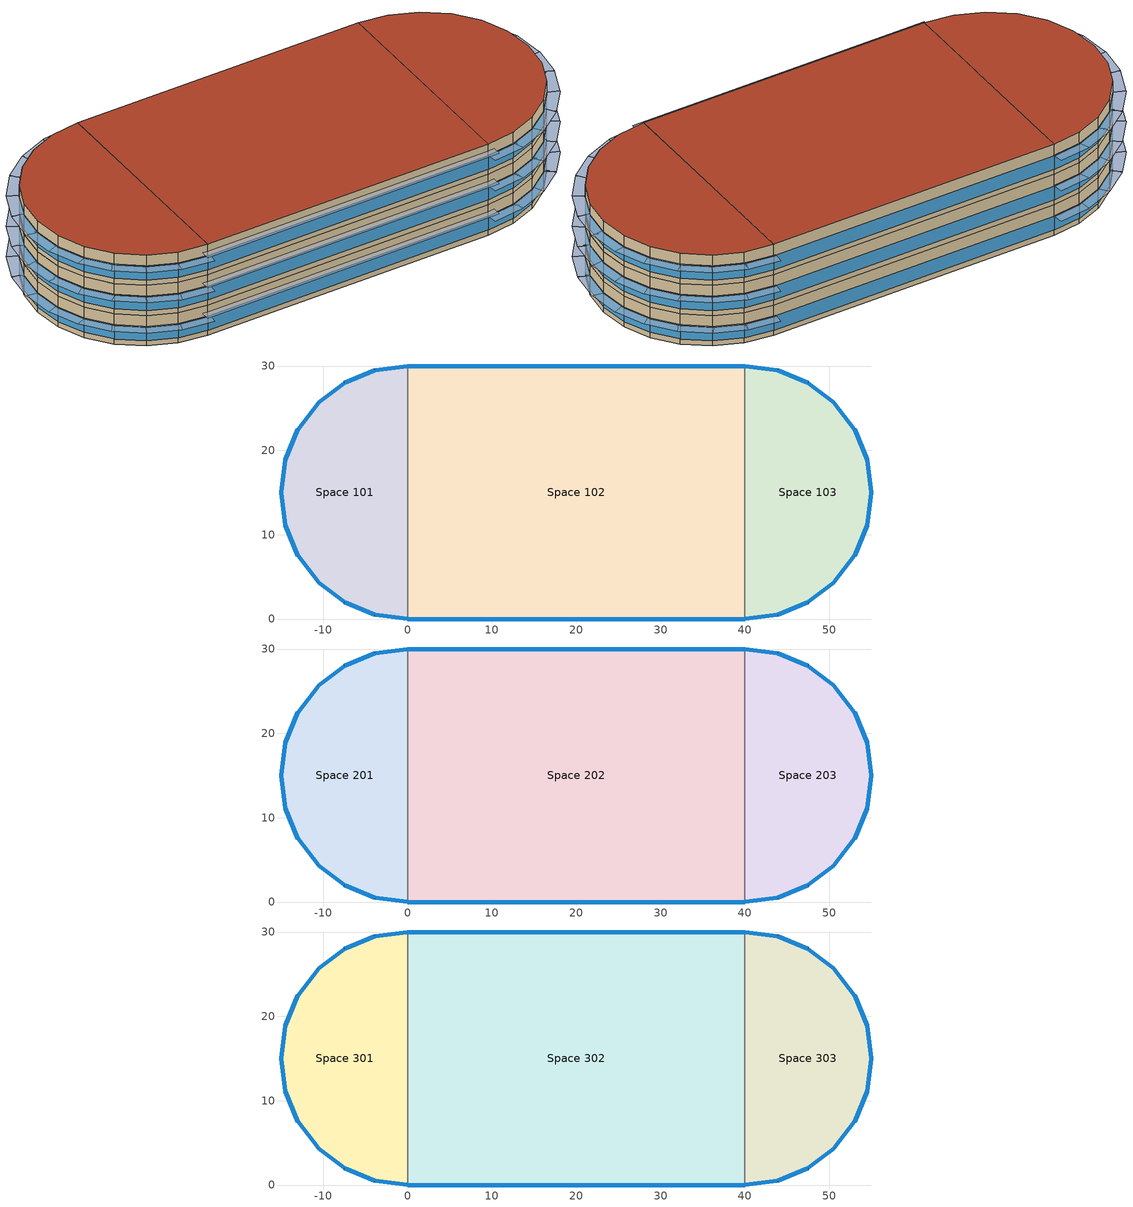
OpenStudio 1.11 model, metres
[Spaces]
Space 101
 floor ground: 0,30 0,0 -3.88,0.51 -7.5,2.01 -10.61,4.39 -12.99,7.5 -14.49,11.12 -15,15 -14.49,18.88 -12.99,22.5 -10.61,25.61 -7.5,27.99 -3.88,29.49 z0
 wall outside: 0,30 -3.88,29.49 -7.5,27.99 -10.61,25.61 -12.99,22.5 -14.49,18.88 -15,15 -14.49,11.12 -12.99,7.5 -10.61,4.39 -7.5,2.01 -3.88,0.51 0,0 z0:4.5
 wall to Space 102: 0,0 0,30 z0:4.5
 window: -7.52,27.97 -10.59,25.62 / -7.48,2 -3.91,0.52 / -12.97,7.48 -10.62,4.41 / -15,14.97 -14.49,11.14 / -10.59,4.38 -7.52,2.03 / -13,22.48 -14.48,18.91 / -0.03,30 -3.86,29.49 / -10.62,25.59 -12.97,22.52 / -3.91,29.48 -7.48,28 / -3.86,0.51 -0.03,0 / -14.48,11.09 -13,7.52 / -14.49,18.86 -15,15.03 z0.76:2.81
Space 102
 floor ground: 40,30 40,0 0,0 0,30 z0
 wall outside: 40,30 0,30 / 0,0 40,0 z0:4.5
 wall to Space 103: 40,0 40,30 z0:4.5
 window: 0.03,0 39.97,0 / 39.97,30 0.03,30 z0.76:2.79
Space 103
 floor ground: 40,30 43.88,29.49 47.5,27.99 50.61,25.61 52.99,22.5 54.49,18.88 55,15 54.49,11.12 52.99,7.5 50.61,4.39 47.5,2.01 43.88,0.51 40,0 z0
 wall outside: 40,0 43.88,0.51 47.5,2.01 50.61,4.39 52.99,7.5 54.49,11.12 55,15 54.49,18.88 52.99,22.5 50.61,25.61 47.5,27.99 43.88,29.49 40,30 z0:4.5
 window: 47.52,2.03 50.59,4.38 / 47.48,28 43.91,29.48 / 52.97,22.52 50.62,25.59 / 55,15.03 54.49,18.86 / 53,7.52 54.48,11.09 / 54.48,18.91 53,22.48 / 54.49,11.14 55,14.97 / 50.59,25.62 47.52,27.97 / 50.62,4.41 52.97,7.48 / 40.03,0 43.86,0.51 / 43.91,0.52 47.48,2 / 43.86,29.49 40.03,30 z0.76:2.81
Space 201
 floor to Space 101: 0,30 0,0 -3.88,0.51 -7.5,2.01 -10.61,4.39 -12.99,7.5 -14.49,11.12 -15,15 -14.49,18.88 -12.99,22.5 -10.61,25.61 -7.5,27.99 -3.88,29.49 z4.5
 wall outside: 0,30 -3.88,29.49 -7.5,27.99 -10.61,25.61 -12.99,22.5 -14.49,18.88 -15,15 -14.49,11.12 -12.99,7.5 -10.61,4.39 -7.5,2.01 -3.88,0.51 0,0 z4.5:9
 wall to Space 202: 0,0 0,30 z4.5:9
 window: -3.86,0.51 -0.03,0 / -13,22.48 -14.48,18.91 / -15,14.97 -14.49,11.14 / -3.91,29.48 -7.48,28 / -10.62,25.59 -12.97,22.52 / -7.52,27.97 -10.59,25.62 / -14.48,11.09 -13,7.52 / -14.49,18.86 -15,15.03 / -10.59,4.38 -7.52,2.03 / -7.48,2 -3.91,0.52 / -0.03,30 -3.86,29.49 / -12.97,7.48 -10.62,4.41 z5.26:7.31
Space 202
 floor to Space 102: 40,30 40,0 0,0 0,30 z4.5
 wall outside: 40,30 0,30 / 0,0 40,0 z4.5:9
 wall to Space 203: 40,0 40,30 z4.5:9
 window: 0.03,0 39.97,0 / 39.97,30 0.03,30 z5.26:7.29
Space 203
 floor to Space 103: 40,30 43.88,29.49 47.5,27.99 50.61,25.61 52.99,22.5 54.49,18.88 55,15 54.49,11.12 52.99,7.5 50.61,4.39 47.5,2.01 43.88,0.51 40,0 z4.5
 wall outside: 40,0 43.88,0.51 47.5,2.01 50.61,4.39 52.99,7.5 54.49,11.12 55,15 54.49,18.88 52.99,22.5 50.61,25.61 47.5,27.99 43.88,29.49 40,30 z4.5:9
 window: 54.48,18.91 53,22.48 / 54.49,11.14 55,14.97 / 47.52,2.03 50.59,4.38 / 43.86,29.49 40.03,30 / 52.97,22.52 50.62,25.59 / 50.62,4.41 52.97,7.48 / 53,7.52 54.48,11.09 / 40.03,0 43.86,0.51 / 47.48,28 43.91,29.48 / 43.91,0.52 47.48,2 / 55,15.03 54.49,18.86 / 50.59,25.62 47.52,27.97 z5.26:7.31
Space 301
 floor to Space 201: 0,30 0,0 -3.88,0.51 -7.5,2.01 -10.61,4.39 -12.99,7.5 -14.49,11.12 -15,15 -14.49,18.88 -12.99,22.5 -10.61,25.61 -7.5,27.99 -3.88,29.49 z9
 wall outside: 0,30 -3.88,29.49 -7.5,27.99 -10.61,25.61 -12.99,22.5 -14.49,18.88 -15,15 -14.49,11.12 -12.99,7.5 -10.61,4.39 -7.5,2.01 -3.88,0.51 0,0 z9:13.5
 wall to Space 302: 0,0 0,30 z9:13.5
 window: -10.59,4.38 -7.52,2.03 / -0.03,30 -3.86,29.49 / -13,22.48 -14.48,18.91 / -7.48,2 -3.91,0.52 / -3.86,0.51 -0.03,0 / -12.97,7.48 -10.62,4.41 / -3.91,29.48 -7.48,28 / -15,14.97 -14.49,11.14 / -10.62,25.59 -12.97,22.52 / -14.48,11.09 -13,7.52 / -7.52,27.97 -10.59,25.62 / -14.49,18.86 -15,15.03 z9.76:11.81
 roof outside: 0,0 0,30 -3.88,29.49 -7.5,27.99 -10.61,25.61 -12.99,22.5 -14.49,18.88 -15,15 -14.49,11.12 -12.99,7.5 -10.61,4.39 -7.5,2.01 -3.88,0.51 z13.5
Space 302
 floor to Space 202: 40,30 40,0 0,0 0,30 z9
 wall outside: 40,30 0,30 / 0,0 40,0 z9:13.5
 wall to Space 303: 40,0 40,30 z9:13.5
 window: 0.03,0 39.97,0 / 39.97,30 0.03,30 z9.76:11.79
 roof outside: 40,0 40,30 0,30 0,0 z13.5
Space 303
 floor to Space 203: 40,30 43.88,29.49 47.5,27.99 50.61,25.61 52.99,22.5 54.49,18.88 55,15 54.49,11.12 52.99,7.5 50.61,4.39 47.5,2.01 43.88,0.51 40,0 z9
 wall outside: 40,0 43.88,0.51 47.5,2.01 50.61,4.39 52.99,7.5 54.49,11.12 55,15 54.49,18.88 52.99,22.5 50.61,25.61 47.5,27.99 43.88,29.49 40,30 z9:13.5
 window: 54.48,18.91 53,22.48 / 52.97,22.52 50.62,25.59 / 54.49,11.14 55,14.97 / 40.03,0 43.86,0.51 / 55,15.03 54.49,18.86 / 43.86,29.49 40.03,30 / 53,7.52 54.48,11.09 / 47.48,28 43.91,29.48 / 50.59,25.62 47.52,27.97 / 47.52,2.03 50.59,4.38 / 50.62,4.41 52.97,7.48 / 43.91,0.52 47.48,2 z9.76:11.81
 roof outside: 40,0 43.88,0.51 47.5,2.01 50.61,4.39 52.99,7.5 54.49,11.12 55,15 54.49,18.88 52.99,22.5 50.61,25.61 47.5,27.99 43.88,29.49 40,30 z13.5
shading: 40.79,-1.28 40.79,0 -0.79,0 -0.79,-1.28 z12.6; 40.79,-1.28 40.79,0 -0.79,0 -0.79,-1.28 z8.1; 40.79,-1.28 40.79,0 -0.79,0 -0.79,-1.28 z3.6; -15.02,14.82 -14.47,19.06 -16.03,19.27 -16.59,15.03 z7.52; -16.03,10.73 -14.47,10.94 -15.02,15.18 -16.59,14.97 z7.52; -14.56,18.72 -12.92,22.67 -14.38,23.27 -16.02,19.32 z3.02; -11.75,3.29 -10.5,4.25 -13.1,7.64 -14.35,6.68 z7.52; -14.56,18.72 -12.92,22.67 -14.38,23.27 -16.02,19.32 z12.02; -14.38,6.73 -12.92,7.33 -14.56,11.28 -16.02,10.68 z12.02; -8.32,0.65 -7.36,1.9 -10.75,4.5 -11.71,3.25 z7.52; -7.67,27.92 -3.72,29.56 -4.32,31.02 -8.27,29.38 z12.02; -4.32,-1.02 -3.72,0.44 -7.67,2.08 -8.27,0.62 z3.02; -15.02,14.82 -14.47,19.06 -16.03,19.27 -16.59,15.03 z3.02; -14.38,6.73 -12.92,7.33 -14.56,11.28 -16.02,10.68 z3.02; -0.03,-1.59 0.18,-0.02 -4.06,0.53 -4.27,-1.03 z7.52; -16.03,10.73 -14.47,10.94 -15.02,15.18 -16.59,14.97 z12.02; -13.1,22.36 -10.5,25.75 -11.75,26.71 -14.35,23.32 z7.52; -14.38,6.73 -12.92,7.33 -14.56,11.28 -16.02,10.68 z7.52; -0.03,-1.59 0.18,-0.02 -4.06,0.53 -4.27,-1.03 z12.02; -4.32,-1.02 -3.72,0.44 -7.67,2.08 -8.27,0.62 z12.02; -8.32,0.65 -7.36,1.9 -10.75,4.5 -11.71,3.25 z3.02; -4.06,29.47 0.18,30.02 -0.03,31.59 -4.27,31.03 z12.02; -7.67,27.92 -3.72,29.56 -4.32,31.02 -8.27,29.38 z7.52; -10.75,25.5 -7.36,28.1 -8.32,29.35 -11.71,26.75 z12.02; -4.06,29.47 0.18,30.02 -0.03,31.59 -4.27,31.03 z3.02; -13.1,22.36 -10.5,25.75 -11.75,26.71 -14.35,23.32 z3.02; -0.03,-1.59 0.18,-0.02 -4.06,0.53 -4.27,-1.03 z3.02; -13.1,22.36 -10.5,25.75 -11.75,26.71 -14.35,23.32 z12.02; -10.75,25.5 -7.36,28.1 -8.32,29.35 -11.71,26.75 z7.52; -8.32,0.65 -7.36,1.9 -10.75,4.5 -11.71,3.25 z12.02; -16.03,10.73 -14.47,10.94 -15.02,15.18 -16.59,14.97 z3.02; -14.56,18.72 -12.92,22.67 -14.38,23.27 -16.02,19.32 z7.52; -4.32,-1.02 -3.72,0.44 -7.67,2.08 -8.27,0.62 z7.52; -11.75,3.29 -10.5,4.25 -13.1,7.64 -14.35,6.68 z12.02; -10.75,25.5 -7.36,28.1 -8.32,29.35 -11.71,26.75 z3.02; -7.67,27.92 -3.72,29.56 -4.32,31.02 -8.27,29.38 z3.02; -4.06,29.47 0.18,30.02 -0.03,31.59 -4.27,31.03 z7.52; -11.75,3.29 -10.5,4.25 -13.1,7.64 -14.35,6.68 z3.02; -15.02,14.82 -14.47,19.06 -16.03,19.27 -16.59,15.03 z12.02; 48.32,0.65 51.71,3.25 50.75,4.5 47.36,1.9 z7.52; 40.03,-1.59 44.27,-1.03 44.06,0.53 39.82,-0.02 z7.52; 50.75,25.5 51.71,26.75 48.32,29.35 47.36,28.1 z3.02; 54.38,6.73 56.02,10.68 54.56,11.28 52.92,7.33 z7.52; 53.1,22.36 54.35,23.32 51.75,26.71 50.5,25.75 z7.52; 54.56,18.72 56.02,19.32 54.38,23.27 52.92,22.67 z7.52; 40.03,-1.59 44.27,-1.03 44.06,0.53 39.82,-0.02 z3.02; 55.02,14.82 56.59,15.03 56.03,19.27 54.47,19.06 z7.52; 47.67,27.92 48.27,29.38 44.32,31.02 43.72,29.56 z7.52; 56.03,10.73 56.59,14.97 55.02,15.18 54.47,10.94 z3.02; 55.02,14.82 56.59,15.03 56.03,19.27 54.47,19.06 z12.02; 54.38,6.73 56.02,10.68 54.56,11.28 52.92,7.33 z3.02; 53.1,22.36 54.35,23.32 51.75,26.71 50.5,25.75 z3.02; 44.32,-1.02 48.27,0.62 47.67,2.08 43.72,0.44 z3.02; 40.03,-1.59 44.27,-1.03 44.06,0.53 39.82,-0.02 z12.02; 56.03,10.73 56.59,14.97 55.02,15.18 54.47,10.94 z12.02; 48.32,0.65 51.71,3.25 50.75,4.5 47.36,1.9 z12.02; 44.06,29.47 44.27,31.03 40.03,31.59 39.82,30.02 z7.52; 54.56,18.72 56.02,19.32 54.38,23.27 52.92,22.67 z3.02; 56.03,10.73 56.59,14.97 55.02,15.18 54.47,10.94 z7.52; 51.75,3.29 54.35,6.68 53.1,7.64 50.5,4.25 z3.02; 54.38,6.73 56.02,10.68 54.56,11.28 52.92,7.33 z12.02; 48.32,0.65 51.71,3.25 50.75,4.5 47.36,1.9 z3.02; 55.02,14.82 56.59,15.03 56.03,19.27 54.47,19.06 z3.02; 47.67,27.92 48.27,29.38 44.32,31.02 43.72,29.56 z3.02; 51.75,3.29 54.35,6.68 53.1,7.64 50.5,4.25 z12.02; 47.67,27.92 48.27,29.38 44.32,31.02 43.72,29.56 z12.02; 53.1,22.36 54.35,23.32 51.75,26.71 50.5,25.75 z12.02; 54.56,18.72 56.02,19.32 54.38,23.27 52.92,22.67 z12.02; 44.06,29.47 44.27,31.03 40.03,31.59 39.82,30.02 z12.02; 51.75,3.29 54.35,6.68 53.1,7.64 50.5,4.25 z7.52; 50.75,25.5 51.71,26.75 48.32,29.35 47.36,28.1 z7.52; 44.06,29.47 44.27,31.03 40.03,31.59 39.82,30.02 z3.02; 44.32,-1.02 48.27,0.62 47.67,2.08 43.72,0.44 z12.02; 50.75,25.5 51.71,26.75 48.32,29.35 47.36,28.1 z12.02; 44.32,-1.02 48.27,0.62 47.67,2.08 43.72,0.44 z7.52
[Building]
Building 1: Space Type=189.1-2009 - Office - OpenOffice - CZ4-8; Default Construction Set=189.1-2009 - CZ5 - Office
[Site]
Site 1
[ClimateZones]
Climate Zone Institution Name 1=ASHRAE; Climate Zone Document Name 1=ANSI/ASHRAE Standard 169; Climate Zone Document Year 1=2006; Climate Zone Institution Name 2=CEC; Climate Zone Document Name 2=California Climate Zone Descriptions; Climate Zone Document Year 2=1995
[DefaultConstructionSet] Interior Partition Construction=Interior Partition
Name | Default Exterior Surface Constructions | Default Interior Surface Constructions | Default Ground Contact Surface Constructions | Default Exterior SubSurface Constructions | Default Interior SubSurface Constructions
189.1-2009 - CZ1 - Office | Default Surface Constructions 1 | Default Surface Constructions 2 | Default Surface Constructions 3 | Default Sub Surface Constructions 1 | Default Sub Surface Constructions 2
189.1-2009 - CZ5 - Office | Default Surface Constructions 13 | Default Surface Constructions 14 | Default Surface Constructions 15 | Default Sub Surface Constructions 9 | Default Sub Surface Constructions 10
[DefaultSurfaceConstructions]
Name | Floor Construction | Wall Construction | Roof Ceiling Construction
Default Surface Constructions 1 | ExtSlabCarpet 4in ClimateZone 1-8 | ASHRAE 189.1-2009 ExtWall Mass ClimateZone 1 | ASHRAE 189.1-2009 ExtRoof IEAD ClimateZone 1
Default Surface Constructions 2; Default Surface Constructions 14 | Interior Floor | Interior Wall | Interior Ceiling
Default Surface Constructions 3; Default Surface Constructions 15 | ExtSlabCarpet 4in ClimateZone 1-8 | ExtSlabCarpet 4in ClimateZone 1-8 | ExtSlabCarpet 4in ClimateZone 1-8
Default Surface Constructions 13 | ExtSlabCarpet 4in ClimateZone 1-8 | ASHRAE 189.1-2009 ExtWall Mass ClimateZone 5 | ASHRAE 189.1-2009 ExtRoof IEAD ClimateZone 2-5
[Construction]
ExtSlabCarpet 4in ClimateZone 1-8: MAT-CC05 4 HW CONCRETE, CP02 CARPET PAD
ASHRAE 189.1-2009 ExtWall Mass ClimateZone 1: 1IN Stucco, 8IN Concrete HW, Wall Insulation [31], 1/2IN Gypsum
ASHRAE 189.1-2009 ExtRoof IEAD ClimateZone 1: Roof Membrane, Roof Insulation [18], Metal Decking
Interior Floor: F16 Acoustic tile, F05 Ceiling air space resistance, M11 100mm lightweight concrete
Interior Wall: G01a 19mm gypsum board, F04 Wall air space resistance, G01a 19mm gypsum board
Interior Ceiling: M11 100mm lightweight concrete, F05 Ceiling air space resistance, F16 Acoustic tile
ASHRAE 189.1-2009 ExtWindow ClimateZone 1: Theoretical Glass [167]
Exterior Door: F08 Metal surface, I01 25mm insulation board
Interior Window: Clear 3mm
Interior Door; Interior Partition: G05 25mm wood
ASHRAE 189.1-2009 ExtRoof IEAD ClimateZone 2-5: Roof Membrane, Roof Insulation [21], Metal Decking
ASHRAE 189.1-2009 ExtWindow ClimateZone 4-5: Theoretical Glass [207]
ASHRAE 189.1-2009 ExtWall Mass ClimateZone 5: 1IN Stucco, 8IN Concrete HW, Wall Insulation [40], 1/2IN Gypsum
[Material] Thermal Absorptance=0.9
Name | Roughness | Thickness {m} | Conductivity {W/m-K} | Density {kg/m3} | Specific Heat {J/kg-K} | Solar Absorptance | Visible Absorptance
MAT-CC05 4 HW CONCRETE | Rough | 0.1016 | 1.311 | 2240 | 836.8 | 0.85 | 0.85
1IN Stucco | Smooth | 0.0253 | 0.6918 | 1858 | 837 | 0.92 | 0.92
8IN Concrete HW | MediumRough | 0.2033 | 1.7296 | 2243 | 837 | 0.65 | 0.65
Wall Insulation [31] | MediumRough | 0.0337 | 0.0432 | 91 | 837 | 0.5 | 0.5
1/2IN Gypsum | Smooth | 0.0127 | 0.16 | 784.9 | 830 | 0.4 | 0.4
Roof Membrane | VeryRough | 0.0095 | 0.16 | 1121.29 | 1460 | 0.7 | 0.7
Roof Insulation [18] | MediumRough | 0.1693 | 0.049 | 265 | 836.8 | 0.7 | 0.7
Metal Decking | MediumSmooth | 0.0015 | 45.006 | 7680 | 418.4 | 0.6 | 0.6
F16 Acoustic tile | MediumSmooth | 0.0191 | 0.06 | 368 | 590 | 0.3 | 0.3
M11 100mm lightweight concrete | MediumRough | 0.1016 | 0.53 | 1280 | 840 | 0.5 | 0.5
G01a 19mm gypsum board | MediumSmooth | 0.019 | 0.16 | 800 | 1090 | 0.4 | 0.4
F08 Metal surface | Smooth | 0.0008 | 45.28 | 7824 | 500 | 0.7 | 0.7
I01 25mm insulation board | MediumRough | 0.0254 | 0.03 | 43 | 1210 | 0.6 | 0.6
G05 25mm wood | MediumSmooth | 0.0254 | 0.15 | 608 | 1630 | 0.5 | 0.5
Roof Insulation [21] | MediumRough | 0.2105 | 0.049 | 265 | 836.8 | 0.7 | 0.7
Wall Insulation [40] | MediumRough | 0.0794 | 0.0432 | 91 | 837 | 0.5 | 0.5
[Material:NoMass]
CP02 CARPET PAD: Roughness=Smooth; Thermal Resistance {m2-K/W}=0.1; Thermal Absorptance=0.9; Solar Absorptance=0.8; Visible Absorptance=0.8
[Material:AirGap]
Name | Thermal Resistance {m2-K/W}
F05 Ceiling air space resistance | 0.18
F04 Wall air space resistance | 0.15
[DefaultSubSurfaceConstructions]
Name | Fixed Window Construction | Operable Window Construction | Door Construction | Tubular Daylight Dome Construction | Tubular Daylight Diffuser Construction
Default Sub Surface Constructions 1 | ASHRAE 189.1-2009 ExtWindow ClimateZone 1 | ASHRAE 189.1-2009 ExtWindow ClimateZone 1 | Exterior Door | Interior Window | Interior Window
Default Sub Surface Constructions 2; Default Sub Surface Constructions 10 | Interior Window | Interior Window | Interior Door
Default Sub Surface Constructions 9 | ASHRAE 189.1-2009 ExtWindow ClimateZone 4-5 | ASHRAE 189.1-2009 ExtWindow ClimateZone 4-5 | Exterior Door | Interior Window | Interior Window
[WindowMaterial:Glazing] Optical Data Type=SpectralAverage; Thickness {m}=0.003; Back Side Solar Reflectance at Normal Incidence=0; Back Side Visible Reflectance at Normal Incidence=0; Infrared Transmittance at Normal Incidence=0; Dirt Correction Factor for Solar and Visible Transmittance=1; Solar Diffusing=No
Name | Solar Transmittance at Normal Incidence | Front Side Solar Reflectance at Normal Incidence | Visible Transmittance at Normal Incidence | Front Side Visible Reflectance at Normal Incidence | Front Side Infrared Hemispherical Emissivity | Back Side Infrared Hemispherical Emissivity | Conductivity {W/m-K}
Theoretical Glass [167] | 0.2374 | 0.7126 | 0.2512 | 0.6988 | 0.985 | 0.985 | 2.1073
Clear 3mm | 0.837 | 0.075 | 0.898 | 0.081 | 0.84 | 0.84 | 0.9
Theoretical Glass [207] | 0.3311 | 0.6189 | 0.44 | 0.51 | 0.9 | 0.9 | 0.0133
[SpaceType] Standards Building Type=Office
Name | Default Schedule Set | Design Specification Outdoor Air Object | Standards Space Type
189.1-2009 - Office - IT_Room - CZ1-3 | 189.1-2009 - Office - IT_Room - CZ1-3 Schedule Set | 189.1-2009 - Office - IT_Room - CZ1-3 Ventilation | IT_Room
189.1-2009 - Office - OpenOffice - CZ1-3 | 189.1-2009 - Office - OpenOffice - CZ1-3 Schedule Set | 189.1-2009 - Office - OpenOffice - CZ1-3 Ventilation | OpenOffice
189.1-2009 - Office - OpenOffice - CZ4-8 | 189.1-2009 - Office - OpenOffice - CZ4-8 Schedule Set | 189.1-2009 - Office - OpenOffice - CZ4-8 Ventilation | OpenOffice
[DefaultScheduleSet] People Activity Level Schedule=Office Activity; Lighting Schedule=Office Bldg Light; Electric Equipment Schedule=Office Bldg Equip; Infiltration Schedule=Office Infil Quarter On
Name | Number of People Schedule
189.1-2009 - Office - IT_Room - CZ1-3 Schedule Set | Office Misc Occ
189.1-2009 - Office - OpenOffice - CZ1-3 Schedule Set; 189.1-2009 - Office - OpenOffice - CZ4-8 Schedule Set | Office Work Occ
[Lights:Definition] Design Level Calculation Method=Watts/Area; Watts per Space Floor Area {W/m2}=10.6563
189.1-2009 - Office - IT_Room - CZ1-3 Lights Definition; 189.1-2009 - Office - OpenOffice - CZ1-3 Lights Definition; 189.1-2009 - Office - OpenOffice - CZ4-8 Lights Definition
[Lights]
Name | Lights Definition | Space or SpaceType
189.1-2009 - Office - IT_Room - CZ1-3 Lights | 189.1-2009 - Office - IT_Room - CZ1-3 Lights Definition | 189.1-2009 - Office - IT_Room - CZ1-3
189.1-2009 - Office - OpenOffice - CZ1-3 Lights | 189.1-2009 - Office - OpenOffice - CZ1-3 Lights Definition | 189.1-2009 - Office - OpenOffice - CZ1-3
189.1-2009 - Office - OpenOffice - CZ4-8 Lights | 189.1-2009 - Office - OpenOffice - CZ4-8 Lights Definition | 189.1-2009 - Office - OpenOffice - CZ4-8
[DesignSpecification:OutdoorAir] Outdoor Air Method=Sum
Name | Outdoor Air Flow per Floor Area {m3/s-m2} | Outdoor Air Flow per Person {m3/s-person}
189.1-2009 - Office - IT_Room - CZ1-3 Ventilation | 0.000254
189.1-2009 - Office - OpenOffice - CZ1-3 Ventilation; 189.1-2009 - Office - OpenOffice - CZ4-8 Ventilation |  | 0.00943895
[People:Definition] Number of People Calculation Method=People/Area; Fraction Radiant=0.3
Name | People per Space Floor Area {person/m2}
189.1-2009 - Office - IT_Room - CZ1-3 People Definition | 0.0538196
189.1-2009 - Office - OpenOffice - CZ1-3 People Definition; 189.1-2009 - Office - OpenOffice - CZ4-8 People Definition | 0.0565105
[People]
Name | People Definition | Space or SpaceType
189.1-2009 - Office - IT_Room - CZ1-3 People | 189.1-2009 - Office - IT_Room - CZ1-3 People Definition | 189.1-2009 - Office - IT_Room - CZ1-3
189.1-2009 - Office - OpenOffice - CZ1-3 People | 189.1-2009 - Office - OpenOffice - CZ1-3 People Definition | 189.1-2009 - Office - OpenOffice - CZ1-3
189.1-2009 - Office - OpenOffice - CZ4-8 People | 189.1-2009 - Office - OpenOffice - CZ4-8 People Definition | 189.1-2009 - Office - OpenOffice - CZ4-8
[SpaceInfiltration:DesignFlowRate] Design Flow Rate Calculation Method=Flow/ExteriorArea
Name | Space or SpaceType | Flow per Exterior Surface Area {m3/s-m2}
189.1-2009 - Office - IT_Room - CZ1-3 Infiltration | 189.1-2009 - Office - IT_Room - CZ1-3 | 0.00030226
189.1-2009 - Office - OpenOffice - CZ1-3 Infiltration | 189.1-2009 - Office - OpenOffice - CZ1-3 | 0.00030226
189.1-2009 - Office - OpenOffice - CZ4-8 Infiltration | 189.1-2009 - Office - OpenOffice - CZ4-8 | 0.000226568
[ElectricEquipment:Definition] Design Level Calculation Method=Watts/Area
Name | Watts per Space Floor Area {W/m2}
189.1-2009 - Office - IT_Room - CZ1-3 Electric Equipment Definition | 16.7917
189.1-2009 - Office - OpenOffice - CZ1-3 Electric Equipment Definition; 189.1-2009 - Office - OpenOffice - CZ4-8 Electric Equipment Definition | 7.64238
[ElectricEquipment]
Name | Electric Equipment Definition | Space or SpaceType
189.1-2009 - Office - IT_Room - CZ1-3 Electric Equipment | 189.1-2009 - Office - IT_Room - CZ1-3 Electric Equipment Definition | 189.1-2009 - Office - IT_Room - CZ1-3
189.1-2009 - Office - OpenOffice - CZ1-3 Electric Equipment | 189.1-2009 - Office - OpenOffice - CZ1-3 Electric Equipment Definition | 189.1-2009 - Office - OpenOffice - CZ1-3
189.1-2009 - Office - OpenOffice - CZ4-8 Electric Equipment | 189.1-2009 - Office - OpenOffice - CZ4-8 Electric Equipment Definition | 189.1-2009 - Office - OpenOffice - CZ4-8
[ThermostatSetpoint:DualSetpoint] Heating Setpoint Temperature Schedule=Medium Office HtgSetp; Cooling Setpoint Temperature Schedule=Medium Office ClgSetp
Thermal Zone 1 Thermostat 1; Thermal Zone 2 Thermostat; Thermal Zone 3 Thermostat 1; Thermal Zone 4 Thermostat; Thermal Zone 5 Thermostat 1; Thermal Zone 6 Thermostat
[BuildingStory] Nominal Floor to Floor Height {m}=4.5
Name | Nominal Z Coordinate {m}
Building Story 1; Building Story 4 | 0
Building Story 2; Building Story 5 | 4.5
Building Story 3; Building Story 6 | 9
[Space] Default Construction Set=189.1-2009 - CZ1 - Office
Name | Space Type | Building Story | Thermal Zone
Space 101; Space 103 | 189.1-2009 - Office - OpenOffice - CZ1-3 | Building Story 1 | Thermal Zone 5
Space 102 | 189.1-2009 - Office - IT_Room - CZ1-3 | Building Story 1 | Thermal Zone 6
Space 201; Space 203 | 189.1-2009 - Office - OpenOffice - CZ1-3 | Building Story 2 | Thermal Zone 3
Space 202 | 189.1-2009 - Office - IT_Room - CZ1-3 | Building Story 2 | Thermal Zone 4
Space 301; Space 303 | 189.1-2009 - Office - OpenOffice - CZ1-3 | Building Story 3 | Thermal Zone 1
Space 302 | 189.1-2009 - Office - IT_Room - CZ1-3 | Building Story 3 | Thermal Zone 2
[ThermalZone] Use Ideal Air Loads=Yes
Name | Thermostat
Thermal Zone 1 | Thermal Zone 1 Thermostat 1
Thermal Zone 2 | Thermal Zone 2 Thermostat
Thermal Zone 3 | Thermal Zone 3 Thermostat 1
Thermal Zone 4 | Thermal Zone 4 Thermostat
Thermal Zone 5 | Thermal Zone 5 Thermostat 1
Thermal Zone 6 | Thermal Zone 6 Thermostat
[Sizing:Zone] Zone Cooling Design Supply Air Temperature Input Method=SupplyAirTemperature; Zone Cooling Design Supply Air Temperature {C}=14; Zone Cooling Design Supply Air Temperature Difference {deltaC}=11.11; Zone Heating Design Supply Air Temperature Input Method=SupplyAirTemperature; Zone Heating Design Supply Air Temperature {C}=40; Zone Heating Design Supply Air Temperature Difference {deltaC}=11.11; Zone Cooling Design Supply Air Humidity Ratio {kg-H2O/kg-air}=0.0085; Zone Heating Design Supply Air Humidity Ratio {kg-H2O/kg-air}=0.008; Cooling Design Air Flow Method=DesignDay; Heating Design Air Flow Method=DesignDay; Account for Dedicated Outdoor Air System=No; Dedicated Outdoor Air System Control Strategy=NeutralSupplyAir; Dedicated Outdoor Air Low Setpoint Temperature for Design {C}=autosize; Dedicated Outdoor Air High Setpoint Temperature for Design {C}=autosize
Thermal Zone 1; Thermal Zone 2; Thermal Zone 3; Thermal Zone 4; Thermal Zone 5; Thermal Zone 6
[Schedule:Ruleset]
Name | Default Day Schedule | Summer Design Day Schedule | Winter Design Day Schedule
Office Bldg Light | Office Bldg Light Default Schedule | Office Bldg Light Summer Design Day | Office Bldg Light Winter Design Day
Office Misc Occ | Office Bldg Occ Default Schedule 1 | Office Bldg Occ Summer Design Day 1 | Office Bldg Occ Winter Design Day 1
Office Activity | Office Activity Default Schedule | Office Activity Summer Design Day | Office Activity Winter Design Day
Office Infil Quarter On | Office Infil Quarter On Default Schedule | Office Infil Quarter On Summer Design Day | Office Infil Quarter On Winter Design Day
Office Bldg Equip | Office Bldg Equip Default Schedule | Office Bldg Equip Summer Design Day | Office Bldg Equip Winter Design Day
Medium Office HtgSetp | Medium Office HtgSetp Default Schedule | Medium Office HtgSetp Summer Design Day | Medium Office HtgSetp Winter Design Day
Medium Office ClgSetp | Medium Office ClgSetp Default Schedule | Medium Office ClgSetp Summer Design Day | Medium Office ClgSetp Winter Design Day
Office Work Occ | Office Bldg Occ Default Schedule | Office Bldg Occ Summer Design Day | Office Bldg Occ Winter Design Day
[Schedule:Day]
Office Bldg Light Default Schedule: 5, 0, 0.05, 7, 0, 0.1, 8, 0, 0.3, 17, 0, 0.9, 18, 0, 0.7, 20, 0, 0.5, 22, 0, 0.3, 23, 0, 0.1, 24, 0, 0.05
Office Bldg Light Summer Design Day; Office Infil Quarter On Rule 1 Day Schedule; Office Bldg Equip Summer Design Day: 24, 0, 1
Office Bldg Light Winter Design Day; Office Bldg Occ Winter Design Day 1; Office Bldg Occ Rule 1 Day Schedule 1; Office Bldg Equip Winter Design Day; Office Bldg Occ Winter Design Day; Office Bldg Occ Rule 1 Day Schedule: 24, 0, 0
Office Bldg Light Rule 1 Day Schedule: 24, 0, 0.05
Office Bldg Light Rule 2 Day Schedule: 6, 0, 0.05, 8, 0, 0.1, 14, 0, 0.5, 17, 0, 0.15, 24, 0, 0.05
Office Bldg Occ Default Schedule 1: 6, 0, 0, 7, 0, 0.1, 8, 0, 0.2, 20, 0, 0.4, 22, 0, 0.1, 24, 0, 0.05
Office Bldg Occ Summer Design Day 1; Office Bldg Occ Summer Design Day: 6, 0, 0, 22, 0, 1, 24, 0, 0.05
Office Bldg Occ Rule 2 Day Schedule 1: 6, 0, 0, 8, 0, 0.1, 14, 0, 0.25, 17, 0, 0.1, 24, 0, 0
Office Activity Default Schedule; Office Activity Summer Design Day; Office Activity Winter Design Day: 24, 0, 132
Office Infil Quarter On Default Schedule; Office Infil Quarter On Summer Design Day: 6, 0, 1, 22, 0, 0.25, 24, 0, 1
Office Infil Quarter On Winter Design Day; Office Infil Quarter On Rule 2 Day Schedule: 6, 0, 1, 18, 0, 0.25, 24, 0, 1
Office Bldg Equip Default Schedule: 8, 0, 0.4, 12, 0, 0.9, 13, 0, 0.8, 17, 0, 0.9, 18, 0, 0.8, 20, 0, 0.6, 22, 0, 0.5, 24, 0, 0.4
Office Bldg Equip Rule 1 Day Schedule: 24, 0, 0.3
Office Bldg Equip Rule 2 Day Schedule: 6, 0, 0.3, 8, 0, 0.4, 14, 0, 0.5, 17, 0, 0.35, 24, 0, 0.3
Medium Office HtgSetp Default Schedule: 6, 0, 15.6, 22, 0, 21, 24, 0, 15.6
Medium Office HtgSetp Summer Design Day; Medium Office HtgSetp Rule 1 Day Schedule: 24, 0, 15.6
Medium Office HtgSetp Winter Design Day: 24, 0, 21
Medium Office HtgSetp Rule 2 Day Schedule: 6, 0, 15.6, 18, 0, 21, 24, 0, 15.6
Medium Office ClgSetp Default Schedule; Medium Office ClgSetp Summer Design Day: 6, 0, 26.7, 22, 0, 24, 24, 0, 26.7
Medium Office ClgSetp Winter Design Day; Medium Office ClgSetp Rule 1 Day Schedule: 24, 0, 26.7
Medium Office ClgSetp Rule 2 Day Schedule: 6, 0, 26.7, 18, 0, 24, 24, 0, 26.7
Office Bldg Occ Default Schedule: 6, 0, 0, 7, 0, 0.1, 8, 0, 0.2, 12, 0, 0.85, 13, 0, 0.5, 17, 0, 0.85, 18, 0, 0.7, 20, 0, 0.4, 22, 0, 0.1, 24, 0, 0.05
Office Bldg Occ Rule 2 Day Schedule: 6, 0, 0, 8, 0, 0.1, 14, 0, 0.4, 17, 0, 0.1, 24, 0, 0
[Schedule:Rule] Apply Monday=No; Apply Tuesday=No; Apply Wednesday=No; Apply Thursday=No; Apply Friday=No; Date Specification Type=DateRange; Start Month=1; Start Day=1; End Month=12; End Day=31
Name | Schedule Ruleset | Rule Order | Day Schedule | Apply Sunday | Apply Saturday
Office Bldg Light Rule 1 | Office Bldg Light | 0 | Office Bldg Light Rule 1 Day Schedule | Yes | No
Office Bldg Light Rule 2 | Office Bldg Light | 1 | Office Bldg Light Rule 2 Day Schedule | No | Yes
Office Misc Occ Rule 1 | Office Misc Occ | 0 | Office Bldg Occ Rule 1 Day Schedule 1 | Yes | No
Office Misc Occ Rule 2 | Office Misc Occ | 1 | Office Bldg Occ Rule 2 Day Schedule 1 | No | Yes
Office Infil Quarter On Rule 1 | Office Infil Quarter On | 0 | Office Infil Quarter On Rule 1 Day Schedule | Yes | No
Office Infil Quarter On Rule 2 | Office Infil Quarter On | 1 | Office Infil Quarter On Rule 2 Day Schedule | No | Yes
Office Bldg Equip Rule 1 | Office Bldg Equip | 0 | Office Bldg Equip Rule 1 Day Schedule | Yes | No
Office Bldg Equip Rule 2 | Office Bldg Equip | 1 | Office Bldg Equip Rule 2 Day Schedule | No | Yes
Medium Office HtgSetp Rule 1 | Medium Office HtgSetp | 0 | Medium Office HtgSetp Rule 1 Day Schedule | Yes | No
Medium Office HtgSetp Rule 2 | Medium Office HtgSetp | 1 | Medium Office HtgSetp Rule 2 Day Schedule | No | Yes
Medium Office ClgSetp Rule 1 | Medium Office ClgSetp | 0 | Medium Office ClgSetp Rule 1 Day Schedule | Yes | No
Medium Office ClgSetp Rule 2 | Medium Office ClgSetp | 1 | Medium Office ClgSetp Rule 2 Day Schedule | No | Yes
Office Work Occ Rule 1 | Office Work Occ | 0 | Office Bldg Occ Rule 1 Day Schedule | Yes | No
Office Work Occ Rule 2 | Office Work Occ | 1 | Office Bldg Occ Rule 2 Day Schedule | No | Yes
